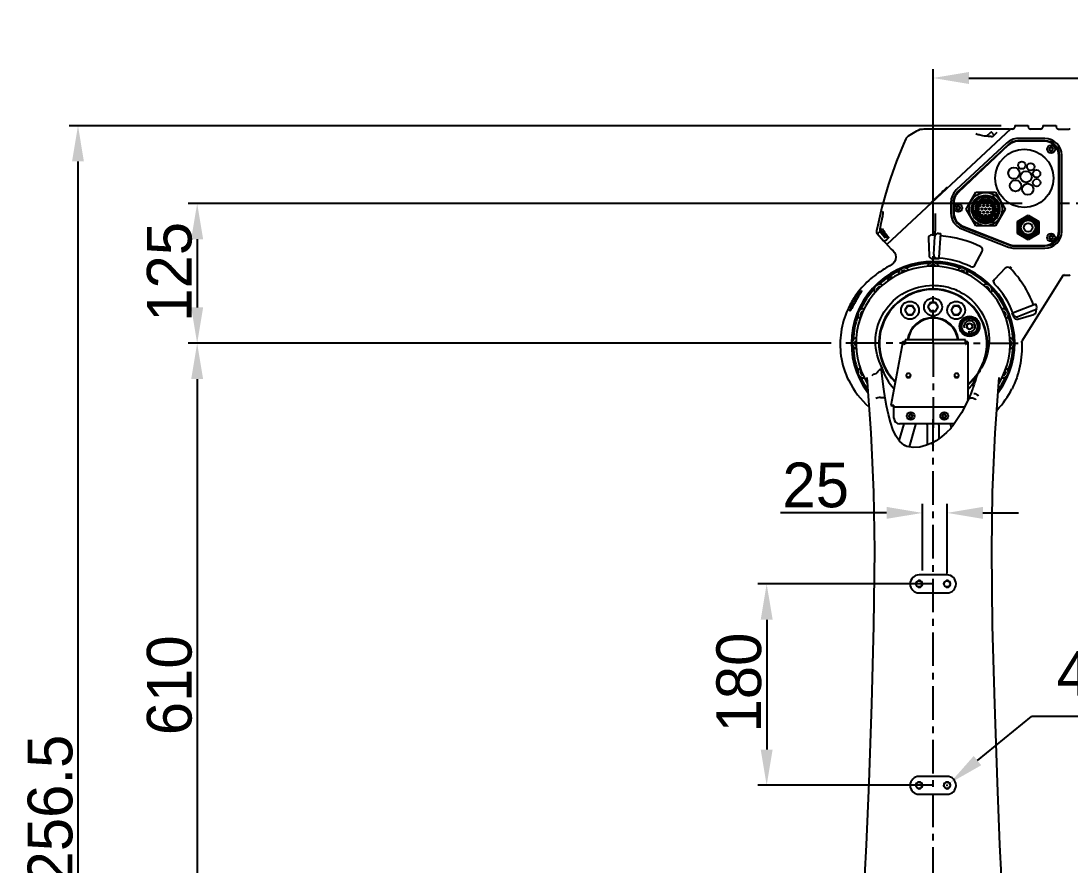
# Model space of a CAD drawing. Header units: millimetres. Extents: x 4086 to 10416, y 123 to 1549.
# Drawn here: x 6843.9 to 7078.3, y 780.5 to 969.1 of the extents above; entities that cross this region are included whole.
import ezdxf

# ---------------------------------------------------------------- set-up
doc = ezdxf.new("R2010")
doc.units = ezdxf.units.MM
doc.linetypes.add('CENTER', pattern=[0.6, 0.375, -0.075, 0.075, -0.075])
for name, color, linetype in [('中心线', 7, 'Continuous'), ('外形图', 7, 'Continuous'), ('尺寸标注', 7, 'Continuous')]:
    doc.layers.add(name, color=color, linetype=linetype)
doc.styles.add('思源黑', font='SourceHanSansCN-Normal.ttf')
doc.dimstyles.new('尺寸标注_1_4比例中六', dxfattribs={"dimtxt": 10, "dimasz": 8, "dimexe": 2, "dimexo": 1.5, "dimgap": 1, "dimtad": 1, "dimdec": 1, "dimlfac": 4, "dimdsep": 46, "dimtxsty": '思源黑', "dimcen": 0.09, "dimadec": 0, "dimazin": 0, "dimtp": 0.01, "dimtm": 0.01, "dimtfac": 1, "dimtdec": 1, "dimtofl": 0, "dimtmove": 0, "dimatfit": 3, "dimfxl": 1, "dimtolj": 1, "dimarcsym": 0})
doc.dimstyles.new('尺寸标注_1_4比例中六弯折', dxfattribs={"dimtxt": 10, "dimasz": 8, "dimexe": 2, "dimexo": 1.5, "dimgap": 1, "dimtad": 1, "dimtih": 1, "dimtoh": 1, "dimdec": 1, "dimlfac": 4, "dimdsep": 46, "dimtxsty": '思源黑', "dimcen": 0.09, "dimadec": 0, "dimazin": 0, "dimtp": 0.01, "dimtm": 0.01, "dimtfac": 1, "dimtdec": 1, "dimtofl": 0, "dimtmove": 0, "dimatfit": 3, "dimfxl": 1, "dimtolj": 1, "dimarcsym": 0})

# ---------------------------------------------------------------- blocks, each defined once
blk = doc.blocks.new('*D783')
at = {"layer": 'Defpoints', "color": 0}
for p in [(7026.39, 897.08), (6883.24, 744.58), (7027.22, 744.58)]:
    blk.add_point(p, dxfattribs=at)
at = {"layer": '尺寸标注', "color": 0, "lineweight": -2}
for p, q in [((7024.89, 897.08), (6881.24, 897.08)), ((6883.24, 889.08), (6883.24, 752.58)), ((7025.72, 744.58), (6881.24, 744.58))]:
    blk.add_line(p, q, dxfattribs=at)
at = {"layer": '尺寸标注', "color": 0}
for points in [[(6884.57, 889.08), (6881.9, 889.08), (6883.24, 897.08)], [(6881.9, 752.58), (6884.57, 752.58), (6883.24, 744.58)]]:
    blk.add_solid(points, dxfattribs=at)
at = {"layer": '尺寸标注', "color": 0, "insert": (6877.06, 820.68), "char_height": 10, "attachment_point": 5, "rotation": 90, "style": '思源黑'}
blk.add_mtext('\\A1;610', dxfattribs=at)
blk = doc.blocks.new('*D784')
at = {"layer": 'Defpoints', "color": 0}
for p in [(7069.13, 928.33), (6883.24, 897.08), (7026.39, 897.08)]:
    blk.add_point(p, dxfattribs=at)
at = {"layer": '尺寸标注', "color": 0, "lineweight": -2}
for p, q in [((7067.63, 928.33), (6881.24, 928.33)), ((6883.24, 920.33), (6883.24, 905.08)), ((7024.89, 897.08), (6881.24, 897.08))]:
    blk.add_line(p, q, dxfattribs=at)
at = {"layer": '尺寸标注', "color": 0}
for points in [[(6884.57, 920.33), (6881.9, 920.33), (6883.24, 928.33)], [(6881.9, 905.08), (6884.57, 905.08), (6883.24, 897.08)]]:
    blk.add_solid(points, dxfattribs=at)
at = {"layer": '尺寸标注', "color": 0, "insert": (6877.06, 913.04), "char_height": 10, "attachment_point": 5, "rotation": 90, "style": '思源黑'}
blk.add_mtext('\\A1;125', dxfattribs=at)
blk = doc.blocks.new('*D785')
at = {"layer": 'Defpoints', "color": 0}
for p in [(7064.45, 945.7), (6856.6, 632.08), (6970.34, 632.08)]:
    blk.add_point(p, dxfattribs=at)
at = {"layer": '尺寸标注', "color": 0, "lineweight": -2}
for p, q in [((7062.95, 945.7), (6854.6, 945.7)), ((6856.6, 937.7), (6856.6, 640.08)), ((6968.84, 632.08), (6854.6, 632.08))]:
    blk.add_line(p, q, dxfattribs=at)
at = {"layer": '尺寸标注', "color": 0}
for points in [[(6857.93, 937.7), (6855.27, 937.7), (6856.6, 945.7)], [(6855.27, 640.08), (6857.93, 640.08), (6856.6, 632.08)]]:
    blk.add_solid(points, dxfattribs=at)
at = {"layer": '尺寸标注', "color": 0, "insert": (6850.42, 789.19), "char_height": 10, "attachment_point": 5, "rotation": 90, "style": '思源黑'}
blk.add_mtext('\\A1;1256.5', dxfattribs=at)
blk = doc.blocks.new('*D788')
at = {"layer": 'Defpoints', "color": 0}
for p in [(7210.2, 956.35), (7210.2, 929.83), (7047.7, 919.61)]:
    blk.add_point(p, dxfattribs=at)
at = {"layer": '尺寸标注', "color": 0, "lineweight": -2}
for p, q in [((7047.7, 921.11), (7047.7, 958.35)), ((7210.2, 931.33), (7210.2, 958.35)), ((7055.7, 956.35), (7202.2, 956.35))]:
    blk.add_line(p, q, dxfattribs=at)
at = {"layer": '尺寸标注', "color": 0}
for points in [[(7055.7, 957.68), (7055.7, 955.01), (7047.7, 956.35)], [(7202.2, 955.01), (7202.2, 957.68), (7210.2, 956.35)]]:
    blk.add_solid(points, dxfattribs=at)
at = {"layer": '尺寸标注', "color": 0, "insert": (7143.64, 962.52), "char_height": 10, "attachment_point": 5, "style": '思源黑'}
blk.add_mtext('\\A1;650', dxfattribs=at)
blk = doc.blocks.new('*D790')
at = {"layer": 'Defpoints', "color": 0}
for p in [(7237.12, 919.2), (7010.2, 627.19), (7010.2, 585.08)]:
    blk.add_point(p, dxfattribs=at)
at = {"layer": '尺寸标注', "color": 0, "lineweight": -2}
for p, q in [((7237.12, 917.7), (7237.12, 583.08)), ((7010.2, 625.69), (7010.2, 583.08)), ((7229.12, 585.08), (7018.2, 585.08))]:
    blk.add_line(p, q, dxfattribs=at)
at = {"layer": '尺寸标注', "color": 0}
for points in [[(7018.2, 586.41), (7018.2, 583.75), (7010.2, 585.08)], [(7229.12, 583.75), (7229.12, 586.41), (7237.12, 585.08)]]:
    blk.add_solid(points, dxfattribs=at)
at = {"layer": '尺寸标注', "color": 0, "insert": (7123.37, 591.26), "char_height": 10, "attachment_point": 5, "rotation": 0, "style": '思源黑'}
blk.add_mtext('\\A1;907.7', dxfattribs=at)
blk = doc.blocks.new('*D807')
at = {"layer": 'Defpoints', "color": 0}
for p in [(7050.82, 859.19), (7045.32, 844.83), (7050.82, 844.14)]:
    blk.add_point(p, dxfattribs=at)
at = {"layer": '尺寸标注', "color": 0, "lineweight": -2}
for p, q in [((7045.32, 846.33), (7045.32, 861.19)), ((7050.82, 845.64), (7050.82, 861.19)), ((7037.32, 859.19), (7013.61, 859.19)), ((7058.82, 859.19), (7066.82, 859.19))]:
    blk.add_line(p, q, dxfattribs=at)
at = {"layer": '尺寸标注', "color": 0}
for points in [[(7037.32, 857.86), (7037.32, 860.53), (7045.32, 859.19)], [(7058.82, 860.53), (7058.82, 857.86), (7050.82, 859.19)]]:
    blk.add_solid(points, dxfattribs=at)
at = {"layer": '尺寸标注', "color": 0, "insert": (7021.47, 865.37), "char_height": 10, "attachment_point": 5, "style": '思源黑'}
blk.add_mtext('\\A1;25', dxfattribs=at)
blk = doc.blocks.new('*D808')
at = {"layer": 'Defpoints', "color": 0}
for p in [(7049.32, 843.33), (7010.51, 798.33), (7049.32, 798.33)]:
    blk.add_point(p, dxfattribs=at)
at = {"layer": '尺寸标注', "color": 0, "lineweight": -2}
for p, q in [((7047.82, 843.33), (7008.51, 843.33)), ((7010.51, 835.33), (7010.51, 806.33)), ((7047.82, 798.33), (7008.51, 798.33))]:
    blk.add_line(p, q, dxfattribs=at)
at = {"layer": '尺寸标注', "color": 0}
for points in [[(7011.85, 835.33), (7009.18, 835.33), (7010.51, 843.33)], [(7009.18, 806.33), (7011.85, 806.33), (7010.51, 798.33)]]:
    blk.add_solid(points, dxfattribs=at)
at = {"layer": '尺寸标注', "color": 0, "insert": (7004.34, 821.29), "char_height": 10, "attachment_point": 5, "rotation": 90, "style": '思源黑'}
blk.add_mtext('\\A1;180', dxfattribs=at)
blk = doc.blocks.new('*D809')
at = {"layer": 'Defpoints', "color": 0}
for p in [(7050.24, 797.85), (7051.41, 798.8)]:
    blk.add_point(p, dxfattribs=at)
at = {"layer": '尺寸标注', "color": 0, "lineweight": -2}
for p in [(7057.62, 803.84), (7162.75, 813.67)]:
    blk.add_line(p, (7069.73, 813.67), dxfattribs=at)
at = {"layer": '尺寸标注', "color": 0}
for p, q in [((7050.73, 798.33), (7050.91, 798.33)), ((7050.82, 798.24), (7050.82, 798.42))]:
    blk.add_line(p, q, dxfattribs=at)
blk.add_solid([(7056.78, 804.88), (7058.46, 802.81), (7051.41, 798.8)], dxfattribs=at)
at = {"layer": '尺寸标注', "color": 0, "insert": (7116.74, 821.83), "char_height": 10, "attachment_point": 5, "style": '思源黑'}
blk.add_mtext('\\A1;4×M5{\\A1; \\fSource Han Sans CN Normal|b0|i0|c0|p34;\\C7;through}', dxfattribs=at)

msp = doc.modelspace()

# ---------------------------------------------------------------- linework, layer by layer
at = {"layer": '中心线', "linetype": 'CENTER', "ltscale": 20}
for p, q in [((7210.2, 928.327), (7076.095, 928.327)), ((7047.7, 897.077), (7047.7, 918.109)), ((7047.7, 897.077), (7027.894, 897.077)), ((7047.7, 897.077), (7047.7, 878.187)), ((7047.7, 897.077), (7066.738, 897.077)), ((7047.7, 764.994), (7047.7, 880.113))]:
    msp.add_line(p, q, dxfattribs=at)
at = {"layer": '外形图', "linetype": 'Continuous'}
for p, q in [((7065.019, 944.952), (7037.37, 919.169)), ((7064.701, 944.952), (7048.2, 944.952)), ((7065.45, 944.952), (7065.019, 944.952)), ((7065.95, 945.702), (7065.95, 945.258)), ((7065.95, 945.702), (7068.95, 945.702)), ((7068.95, 945.702), (7068.95, 945.258)), ((7071.7, 944.952), (7069.45, 944.952)), ((7072.2, 945.702), (7072.2, 945.258)), ((7072.2, 945.702), (7075.2, 945.702)), ((7075.2, 945.702), (7075.2, 945.258)), ((7075.7, 944.952), (7078.093, 944.952)), ((7057.247, 943.907), (7057.246, 943.907)), ((7057.279, 943.883), (7057.246, 943.907)), ((7059.605, 943.323), (7060.571, 944.223)), ((7060.649, 943.282), (7060.453, 943.279)), ((7060.649, 943.282), (7061.007, 943.292)), ((7061.344, 943.577), (7060.748, 944.217)), ((7061.049, 943.304), (7061.007, 943.292)), ((7061.063, 943.314), (7061.049, 943.304)), ((7061.063, 943.315), (7062.031, 944.217)), ((7061.063, 943.314), (7061.344, 943.577)), ((7072.7, 942.827), (7066.678, 942.827)), ((7064.119, 941.819), (7052.891, 931.339)), ((7064.46, 941.453), (7053.232, 930.974)), ((7064.512, 941.321), (7053.35, 930.84)), ((7072.7, 942.327), (7066.678, 942.327)), ((7072.575, 942.202), (7066.736, 942.202)), ((7073.858, 940.827), (7073.642, 940.452)), ((7073.642, 940.452), (7073.858, 940.077)), ((7074.291, 940.827), (7073.858, 940.827)), ((7074.508, 940.452), (7074.291, 940.827)), ((7074.291, 940.077), (7074.508, 940.452)), ((7073.858, 940.077), (7074.291, 940.077)), ((7075.825, 922.202), (7075.825, 938.952)), ((7075.95, 922.077), (7075.95, 939.077)), ((7076.45, 922.077), (7076.45, 939.077)), ((7050.727, 931.8), (7050.699, 931.771)), ((7050.753, 931.827), (7050.727, 931.8)), ((7055.094, 927.077), (7057.272, 930.849)), ((7057.272, 930.849), (7061.627, 930.849)), ((7061.627, 930.849), (7063.805, 927.077)), ((7051.7, 928.598), (7051.7, 926.142)), ((7052.2, 928.598), (7052.2, 926.142)), ((7052.325, 928.471), (7052.325, 926.289)), ((7056.894, 928.765), (7056.71, 928.447)), ((7056.964, 928.8), (7056.961, 928.796)), ((7056.98, 928.789), (7057.167, 928.681)), ((7057.093, 928.552), (7057.167, 928.681)), ((7057.141, 928.635), (7057.147, 928.632)), ((7057.953, 929.878), (7060.946, 929.878)), ((7059.049, 929.367), (7059.049, 929.631)), ((7059.323, 929.226), (7059.323, 929.116)), ((7059.323, 929.116), (7059.577, 929.116)), ((7059.577, 929.116), (7059.577, 929.226)), ((7059.85, 929.631), (7059.85, 929.367)), ((7061.919, 928.789), (7061.732, 928.681)), ((7061.732, 928.681), (7061.806, 928.552)), ((7061.758, 928.635), (7061.752, 928.632)), ((7062.19, 928.447), (7062.005, 928.765)), ((7053.108, 927.702), (7052.892, 927.327)), ((7052.892, 927.327), (7053.108, 926.952)), ((7053.541, 927.702), (7053.108, 927.702)), ((7053.108, 926.952), (7053.541, 926.952)), ((7053.758, 927.327), (7053.541, 927.702)), ((7053.541, 926.952), (7053.758, 927.327)), ((7057.272, 923.305), (7055.094, 927.077)), ((7056.268, 926.68), (7056.268, 927.474)), ((7056.268, 927.474), (7056.299, 927.474)), ((7056.299, 926.68), (7056.268, 926.68)), ((7056.733, 928.36), (7056.92, 928.252)), ((7057.161, 926.671), (7056.909, 926.604)), ((7056.92, 928.252), (7056.994, 928.381)), ((7056.946, 928.297), (7056.952, 928.294)), ((7057.012, 926.217), (7057.265, 926.285)), ((7063.805, 927.077), (7061.627, 923.305)), ((7061.739, 926.676), (7061.999, 926.653)), ((7062.034, 927.052), (7061.774, 927.075)), ((7061.905, 928.381), (7061.979, 928.252)), ((7061.953, 928.297), (7061.947, 928.294)), ((7062.166, 928.36), (7061.979, 928.252)), ((7057.592, 924.504), (7057.59, 924.506)), ((7057.808, 925.432), (7057.64, 925.232)), ((7057.884, 924.323), (7057.881, 924.324)), ((7057.947, 924.975), (7058.114, 925.175)), ((7059.202, 924.083), (7059.202, 924.299)), ((7059.263, 924.299), (7059.202, 924.299)), ((7059.254, 924.299), (7059.254, 924.306)), ((7059.265, 924.02), (7059.634, 924.02)), ((7059.697, 924.299), (7059.45, 924.299)), ((7059.645, 924.299), (7059.645, 924.306)), ((7059.697, 924.083), (7059.697, 924.299)), ((7060.614, 925.066), (7060.764, 924.852)), ((7061.091, 925.081), (7060.941, 925.295)), ((7066.575, 924.323), (7068.95, 925.695)), ((7066.575, 921.581), (7066.575, 924.323)), ((7068.95, 925.695), (7071.325, 924.323)), ((7071.325, 924.323), (7071.325, 921.581)), ((7035.181, 921.576), (7035.247, 921.599)), ((7035.181, 921.576), (7036.65, 919.95)), ((7035.875, 922.065), (7035.869, 922.065)), ((7048.914, 921.613), (7049.413, 921.578)), ((7049.039, 916.225), (7049.413, 921.578)), ((7054.09, 922.647), (7064.544, 918.582)), ((7054.272, 923.113), (7064.725, 919.048)), ((7054.383, 923.266), (7064.75, 919.179)), ((7061.627, 923.305), (7057.272, 923.305)), ((7068.95, 920.21), (7066.575, 921.581)), ((7071.325, 921.581), (7068.95, 920.21)), ((7036.649, 919.952), (7037.316, 919.284)), ((7036.873, 920.757), (7036.77, 920.661)), ((7036.88, 920.747), (7036.917, 920.685)), ((7036.917, 920.685), (7036.926, 920.665)), ((7046.658, 920.522), (7046.791, 916.702)), ((7047.835, 916.927), (7048.114, 920.917)), ((7073.858, 921.077), (7073.642, 920.702)), ((7073.642, 920.702), (7073.858, 920.327)), ((7074.291, 921.077), (7073.858, 921.077)), ((7073.858, 920.327), (7074.291, 920.327)), ((7074.508, 920.702), (7074.291, 921.077)), ((7074.291, 920.327), (7074.508, 920.702)), ((7038.784, 917.728), (7039.057, 917.399)), ((7057.044, 914.549), (7058.675, 917.617)), ((7065.903, 918.827), (7072.7, 918.827)), ((7065.903, 918.327), (7072.7, 918.327)), ((7065.942, 918.952), (7072.575, 918.952)), ((7038.35, 914.589), (7038.349, 914.588)), ((7038.349, 914.588), (7038.349, 914.588)), ((7038.352, 914.59), (7038.351, 914.589)), ((7047.339, 914.577), (7047.131, 914.218)), ((7048.06, 914.577), (7047.339, 914.577)), ((7048.268, 914.218), (7048.06, 914.577)), ((7048.53, 916.127), (7049.029, 916.092)), ((7049.03, 916.108), (7049.018, 915.933)), ((7040.669, 913.107), (7040.615, 912.693)), ((7041.336, 913.383), (7040.669, 913.107)), ((7041.663, 913.132), (7041.336, 913.383)), ((7054.063, 913.383), (7053.736, 913.132)), ((7054.73, 913.107), (7054.063, 913.383)), ((7054.784, 912.693), (7054.73, 913.107)), ((7063.842, 913.845), (7061.446, 911.364)), ((7076.778, 912.324), (7067.568, 897.585)), ((7076.819, 912.327), (7078.093, 912.327)), ((7076.917, 912.406), (7077.039, 912.465)), ((7077.039, 912.465), (7077.075, 912.477)), ((7035.58, 909.707), (7035.07, 909.196)), ((7035.975, 909.601), (7035.58, 909.707)), ((7059.819, 909.707), (7059.424, 909.601)), ((7060.329, 909.196), (7059.819, 909.707)), ((7030.95, 907.427), (7030.95, 908.327)), ((7031.482, 908.327), (7030.95, 908.327)), ((7035.07, 909.196), (7035.179, 908.791)), ((7060.22, 908.791), (7060.329, 909.196)), ((7041.96, 905.45), (7041.383, 904.45)), ((7043.115, 905.45), (7041.96, 905.45)), ((7043.692, 904.45), (7043.115, 905.45)), ((7047.122, 906.202), (7046.545, 905.202)), ((7046.545, 905.202), (7047.122, 904.202)), ((7048.277, 906.202), (7047.122, 906.202)), ((7048.854, 905.202), (7048.277, 906.202)), ((7048.277, 904.202), (7048.854, 905.202)), ((7052.284, 905.45), (7051.707, 904.45)), ((7053.439, 905.45), (7052.284, 905.45)), ((7054.016, 904.45), (7053.439, 905.45)), ((7065.637, 903.963), (7070.646, 905.886)), ((7070.826, 905.419), (7070.646, 905.886)), ((7031.67, 904.108), (7031.394, 903.441)), ((7031.394, 903.441), (7031.65, 903.106)), ((7032.072, 904.161), (7031.67, 904.108)), ((7041.383, 904.45), (7041.96, 903.45)), ((7041.96, 903.45), (7043.115, 903.45)), ((7043.115, 903.45), (7043.692, 904.45)), ((7047.122, 904.202), (7048.277, 904.202)), ((7051.707, 904.45), (7052.284, 903.45)), ((7052.284, 903.45), (7053.439, 903.45)), ((7053.439, 903.45), (7054.016, 904.45)), ((7063.729, 904.108), (7063.327, 904.161)), ((7064.006, 903.441), (7063.729, 904.108)), ((7063.749, 903.106), (7064.006, 903.441)), ((7065.398, 903.871), (7065.52, 903.918)), ((7065.691, 903.448), (7065.512, 903.915)), ((7065.57, 903.406), (7065.56, 903.435)), ((7066.631, 902.506), (7070.198, 903.528)), ((7070.394, 904.45), (7066.66, 903.016)), ((7055.224, 901.228), (7055.841, 901.602)), ((7055.239, 900.507), (7055.224, 901.228)), ((7055.872, 900.159), (7055.239, 900.507)), ((7055.841, 901.602), (7056.474, 901.255)), ((7056.489, 900.533), (7055.872, 900.159)), ((7056.474, 901.255), (7056.489, 900.533)), ((7030.548, 897.639), (7030.2, 897.438)), ((7030.2, 897.438), (7030.2, 896.716)), ((7030.2, 896.716), (7030.566, 896.505)), ((7040.957, 897.515), (7038.243, 883.206)), ((7040.957, 897.173), (7040.957, 897.515)), ((7040.957, 897.515), (7041.326, 897.455)), ((7041.326, 897.113), (7041.326, 897.455)), ((7041.45, 897.824), (7041.45, 896.923)), ((7054.95, 897.824), (7041.45, 897.824)), ((7054.95, 896.923), (7054.95, 897.824)), ((7055.075, 897.436), (7055.075, 897.094)), ((7055.45, 897.436), (7055.075, 897.436)), ((7055.45, 897.436), (7055.45, 884.292)), ((7064.833, 896.505), (7065.2, 896.716)), ((7065.2, 897.438), (7064.851, 897.639)), ((7065.2, 896.716), (7065.2, 897.438)), ((7031.636, 891.029), (7031.394, 890.714)), ((7036.129, 891.191), (7036.134, 891.441)), ((7036.141, 891.131), (7036.129, 891.191)), ((7036.134, 891.441), (7036.147, 891.484)), ((7036.141, 891.131), (7036.142, 891.126)), ((7036.146, 891.949), (7036.142, 891.969)), ((7036.156, 891.871), (7036.146, 891.949)), ((7036.148, 891.486), (7036.148, 891.486)), ((7036.266, 891.691), (7036.256, 891.688)), ((7058.182, 890.956), (7058.039, 890.718)), ((7058.191, 890.974), (7058.182, 890.956)), ((7058.193, 890.976), (7058.191, 890.974)), ((7058.197, 890.985), (7058.193, 890.976)), ((7064.006, 890.714), (7063.763, 891.029)), ((7031.394, 890.714), (7031.67, 890.047)), ((7031.67, 890.047), (7032.09, 889.992)), ((7032.896, 889.423), (7032.896, 889.422)), ((7057.174, 888.819), (7057.025, 888.376)), ((7057.212, 888.922), (7057.174, 888.819)), ((7057.25, 889.031), (7057.212, 888.922)), ((7057.365, 889.454), (7057.25, 889.031)), ((7057.38, 889.534), (7057.365, 889.454)), ((7057.413, 889.683), (7057.38, 889.534)), ((7057.38, 889.534), (7057.38, 889.534)), ((7057.627, 890.132), (7057.413, 889.683)), ((7058.039, 890.718), (7057.825, 890.403)), ((7061.58, 877.054), (7062.503, 889.423)), ((7062.503, 889.422), (7062.503, 889.423)), ((7063.309, 889.992), (7063.729, 890.047)), ((7063.729, 890.047), (7064.006, 890.714)), ((7056.448, 886.666), (7056.209, 886.023)), ((7056.576, 887.015), (7056.448, 886.666)), ((7056.669, 887.274), (7056.576, 887.015)), ((7056.882, 887.915), (7056.669, 887.274)), ((7056.993, 888.27), (7056.882, 887.915)), ((7057.025, 888.376), (7056.993, 888.27)), ((7035.935, 884.989), (7036.762, 884.94)), ((7055.447, 884.604), (7055.433, 884.572)), ((7055.659, 884.721), (7055.603, 884.595)), ((7055.603, 884.595), (7055.603, 884.596)), ((7055.76, 884.939), (7055.659, 884.723)), ((7055.659, 884.723), (7055.659, 884.721)), ((7055.72, 884.77), (7056.23, 884.924)), ((7056.012, 885.523), (7055.76, 884.939)), ((7056.12, 885.791), (7056.012, 885.523)), ((7056.209, 886.023), (7056.12, 885.791)), ((7038.243, 883.206), (7038.423, 883.29)), ((7038.243, 883.206), (7038.613, 883.146)), ((7038.613, 883.146), (7038.777, 883.223)), ((7038.95, 880.327), (7038.95, 883.227)), ((7054.71, 882.827), (7038.95, 882.827)), ((7042.483, 881.202), (7042.267, 880.827)), ((7042.267, 880.827), (7042.483, 880.452)), ((7042.916, 881.202), (7042.483, 881.202)), ((7042.483, 880.452), (7042.916, 880.452)), ((7043.133, 880.827), (7042.916, 881.202)), ((7042.916, 880.452), (7043.133, 880.827)), ((7049.983, 881.202), (7049.767, 880.827)), ((7049.767, 880.827), (7049.983, 880.452)), ((7050.416, 881.202), (7049.983, 881.202)), ((7049.983, 880.452), (7050.416, 880.452)), ((7050.633, 880.827), (7050.416, 881.202)), ((7050.416, 880.452), (7050.633, 880.827)), ((7040.155, 875.3), (7041.238, 879.077)), ((7052.403, 879.077), (7040.2, 879.077)), ((7043.797, 878.932), (7042.371, 873.96)), ((7043.787, 878.882), (7043.766, 878.824)), ((7046.45, 878.791), (7046.397, 879.015)), ((7046.45, 874.372), (7046.45, 878.791)), ((7048.95, 878.791), (7048.995, 879)), ((7048.95, 878.791), (7048.95, 875.72)), ((7048.961, 878.391), (7048.95, 878.285)), ((7052.115, 878.649), (7051.544, 877.967)), ((7051.801, 878.238), (7051.561, 879.077)), ((7051.633, 878.824), (7051.612, 878.881)), ((7051.665, 878.09), (7051.658, 878.082)), ((7051.804, 878.241), (7051.665, 878.09)), ((7041.559, 874.168), (7041.225, 874.349)), ((7041.335, 874.252), (7041.322, 874.258)), ((7050.825, 845.327), (7044.575, 845.327)), ((7044.575, 841.327), (7050.825, 841.327)), ((7050.825, 800.327), (7044.575, 800.327)), ((7044.575, 796.327), (7050.825, 796.327))]:
    msp.add_line(p, q, dxfattribs=at)
for points in [[(7057.559, 943.752), (7057.4, 943.818), (7057.29, 943.876), (7057.279, 943.883)], [(7059.575, 943.325), (7059.185, 943.372), (7058.833, 943.428), (7058.52, 943.488), (7058.238, 943.551), (7057.983, 943.617), (7057.755, 943.685), (7057.559, 943.752)], [(7060.453, 943.279), (7059.999, 943.292), (7059.575, 943.325)], [(7036.489, 926.21), (7036.474, 926.089), (7036.455, 925.949)], [(7036.505, 926.464), (7036.505, 926.464), (7036.506, 926.442), (7036.505, 926.389), (7036.499, 926.311), (7036.489, 926.21)], [(7036.176, 924.456), (7036.113, 924.165), (7036.044, 923.851), (7035.965, 923.502)], [(7036.455, 925.949), (7036.43, 925.79), (7036.401, 925.614), (7036.366, 925.421), (7036.327, 925.208), (7036.282, 924.977), (7036.232, 924.727), (7036.176, 924.456)], [(7035.773, 922.625), (7035.764, 922.357), (7035.869, 922.066)], [(7035.965, 923.502), (7035.839, 922.929), (7035.773, 922.625)], [(7035.869, 922.065), (7036.06, 921.818), (7036.39, 921.393), (7036.74, 920.945)], [(7036.74, 920.945), (7036.822, 920.834), (7036.88, 920.747)], [(7037.37, 919.169), (7037.685, 918.836), (7038.364, 918.141), (7038.784, 917.728)], [(7039.057, 917.399), (7039.286, 916.916), (7039.378, 916.355), (7039.305, 915.786), (7039.085, 915.285), (7038.787, 914.911)], [(7038.681, 914.809), (7038.531, 914.697), (7038.38, 914.605)], [(7038.787, 914.911), (7038.532, 914.7), (7038.389, 914.611)], [(7067.493, 897.336), (7067.493, 897.316), (7067.493, 897.317), (7067.5, 897.373)], [(7067.5, 897.373), (7067.522, 897.465), (7067.56, 897.562)], [(7035.839, 891.244), (7035.807, 891.236), (7035.781, 891.215)], [(7036.155, 891.812), (7036.134, 891.879), (7036.097, 891.995), (7036.089, 892.025)], [(7036.997, 884.835), (7036.716, 886.82), (7036.399, 889.165), (7036.142, 891.126)], [(7032.896, 889.423), (7033.819, 877.055), (7034.409, 863.8), (7034.599, 850.843)], [(7034.894, 890.252), (7034.937, 890.268), (7034.973, 890.299)], [(7041.225, 874.349), (7040.203, 875.23), (7039.384, 876.417), (7038.732, 877.838), (7038.197, 879.436), (7037.735, 881.195), (7037.319, 883.119), (7036.996, 884.838)], [(7055.603, 884.596), (7054.053, 881.527), (7052.115, 878.649)], [(7051.658, 878.082), (7050.706, 877.122), (7049.579, 876.158), (7048.356, 875.308), (7047.708, 874.935)], [(7060.801, 850.843), (7060.99, 863.8), (7061.58, 877.054)], [(7047.368, 874.765), (7046.256, 874.289), (7044.74, 873.888), (7043.246, 873.803), (7041.871, 874.05), (7041.335, 874.252)], [(7047.707, 874.935), (7047.454, 874.807), (7047.368, 874.765)], [(7047.7, 874.192), (7047.698, 874.207), (7047.691, 874.22)], [(7034.599, 850.843), (7034.408, 833.992), (7033.919, 816.432), (7033.314, 798.965)], [(7062.085, 798.965), (7061.48, 816.432), (7060.991, 833.992), (7060.801, 850.843)], [(7033.314, 798.965), (7032.756, 785.041), (7032.037, 771.015)], [(7064.185, 757.816), (7063.362, 771.015), (7062.643, 785.041), (7062.085, 798.965)]]:
    msp.add_lwpolyline(points, dxfattribs=at)
for centre, radius in [((7068.075, 933.952), 6.5), ((7074.075, 940.452), 0.875), ((7074.075, 940.452), 0.375), ((7065.77, 935.101), 1.272), ((7067.537, 936.853), 0.828), ((7068.481, 934.294), 1.272), ((7069.527, 936.52), 0.828), ((7070.838, 934.985), 0.828), ((7066.116, 932.28), 1.272), ((7070.855, 932.967), 0.828), ((7059.45, 927.077), 3.721), ((7068.849, 931.496), 1.272), ((7059.45, 927.077), 2.778), ((7059.45, 927.077), 2.184), ((7059.45, 927.077), 2.153), ((7059.45, 927.077), 2.035), ((7059.45, 927.077), 1.838), ((7058.624, 928.506), 0.159), ((7058.624, 928.506), 0.125), ((7059.45, 928.506), 0.159), ((7059.45, 928.506), 0.125), ((7060.275, 928.506), 0.159), ((7060.275, 928.506), 0.125), ((7053.325, 927.327), 0.875), ((7053.325, 927.327), 0.375), ((7057.799, 927.077), 0.159), ((7057.799, 927.077), 0.125), ((7058.211, 927.795), 0.159), ((7058.211, 926.36), 0.159), ((7058.211, 927.795), 0.125), ((7058.211, 926.36), 0.125), ((7058.624, 927.077), 0.159), ((7058.624, 927.077), 0.125), ((7059.037, 927.795), 0.159), ((7059.037, 926.36), 0.159), ((7059.037, 927.795), 0.125), ((7059.037, 926.36), 0.125), ((7059.45, 927.077), 0.159), ((7059.45, 927.077), 0.125), ((7059.862, 927.795), 0.159), ((7059.862, 926.36), 0.159), ((7059.862, 927.795), 0.125), ((7059.862, 926.36), 0.125), ((7060.275, 927.077), 0.159), ((7060.275, 927.077), 0.125), ((7060.688, 927.795), 0.159), ((7060.688, 926.36), 0.159), ((7060.688, 927.795), 0.125), ((7060.688, 926.36), 0.125), ((7061.101, 927.077), 0.159), ((7061.101, 927.077), 0.125), ((7058.624, 925.648), 0.159), ((7058.624, 925.648), 0.125), ((7059.45, 925.648), 0.159), ((7059.45, 925.648), 0.125), ((7060.275, 925.648), 0.159), ((7060.275, 925.648), 0.125), ((7068.95, 922.952), 2.375), ((7068.95, 922.952), 2), ((7068.95, 922.952), 1.847), ((7068.95, 922.952), 1.625), ((7068.95, 922.952), 1), ((7074.075, 920.702), 0.875), ((7074.075, 920.702), 0.375), ((7042.537, 904.45), 2), ((7042.537, 904.45), 1), ((7047.7, 905.202), 2), ((7047.7, 905.202), 1), ((7052.862, 904.45), 2), ((7052.862, 904.45), 1), ((7055.856, 900.881), 2.25), ((7055.856, 900.881), 2), ((7055.856, 900.881), 1.75), ((7042.7, 880.827), 0.875), ((7050.2, 880.827), 0.875), ((7042.7, 880.827), 0.375), ((7050.2, 880.827), 0.375), ((7044.575, 843.327), 0.688), ((7050.825, 843.327), 0.688), ((7044.575, 798.327), 0.688), ((7050.825, 798.327), 0.688)]:
    msp.add_circle(centre, radius, dxfattribs=at)
for centre, radius, start, end in [((7049.755, 933.31), 12.561, 113.5342, 129.09647), ((7044.839, 944.597), 0.25, 93.58005, 113.49667), ((7048.2, 890.89), 54.062, 90, 93.58005), ((7064.701, 944.827), 0.125, 313, 90), ((7065.45, 945.452), 0.5, 270, 338.01568), ((7069.45, 945.452), 0.5, 201.98432, 270), ((7071.7, 945.452), 0.5, 270, 338.01568), ((7075.7, 945.452), 0.5, 201.98432, 270), ((7078.093, 944.202), 0.75, 73.68281, 90), ((7133.038, 902.248), 100, 156.08798, 168.504), ((7042.307, 942.477), 0.75, 129.13136, 156.08798), ((7060.656, 944.132), 0.125, 43, 133), ((7066.678, 939.077), 3.75, 90, 133.02507), ((7072.7, 939.077), 3.75, 0, 90), ((7066.678, 939.077), 3.25, 90, 133.02507), ((7066.736, 938.952), 3.25, 90, 133.19955), ((7072.575, 938.952), 3.25, 0, 90), ((7072.7, 939.077), 3.25, 0, 90), ((7055.45, 928.598), 3.75, 133.02507, 180), ((7055.45, 928.598), 3.25, 133.02507, 180), ((7055.575, 928.471), 3.25, 133.19955, 180), ((7009.157, 969.888), 56.223, 313.57612, 314.28193), ((7059.45, 927.077), 3.175, 118.11543, 232.58424), ((7056.765, 928.415), 0.0635, 150, 240), ((7056.949, 928.734), 0.0635, 60, 150), ((7059.45, 927.077), 2.324, 99.91175, 190.0627), ((7059.45, 927.077), 3.175, 234.17124, 61.88458), ((7059.45, 927.077), 1.711, 125.01457, 174.99309), ((7059.45, 927.077), 3.021, 67.96153, 112.0325), ((7059.45, 927.077), 1.711, 64.97698, 115.02302), ((7059.45, 927.077), 2.584, 81.09532, 98.90468), ((7059.45, 927.077), 2.324, 359.9373, 80.08825), ((7059.45, 927.077), 2.938, 49.49983, 72.3781), ((7059.45, 927.077), 1.711, 5.00778, 54.98629), ((7059.517, 927.007), 2.949, 36.67766, 51.3853), ((7061.95, 928.734), 0.0635, 30, 120), ((7062.135, 928.415), 0.0635, 300, 30), ((7055.45, 926.142), 3.75, 180, 248.74949), ((7055.45, 926.142), 3.25, 180, 248.74949), ((7055.575, 926.289), 3.25, 180, 248.48412), ((7059.45, 927.077), 3.111, 196.58496, 307.41506), ((7059.404, 926.991), 3.038, 152.66653, 152.90811), ((7059.45, 927.077), 2.584, 190.56112, 199.43888), ((7059.45, 927.077), 2.324, 199.9373, 225.0627), ((7059.45, 927.077), 1.711, 185.00778, 234.98629), ((7059.45, 927.077), 1.711, 305.01457, 354.99309), ((7059.45, 927.077), 2.324, 309.9373, 350.0627), ((7059.45, 927.077), 2.584, 350.56112, 359.43888), ((7059.408, 927.103), 3.17, 233.4623, 235.00352), ((7059.41, 927.106), 3.174, 235.0506, 241.1979), ((7059.45, 927.077), 2.584, 225.56112, 234.43888), ((7059.404, 927.095), 3.161, 241.25768, 242.03776), ((7059.45, 927.077), 2.324, 234.9373, 300.0627), ((7059.45, 927.077), 1.711, 244.97698, 295.02302), ((7059.265, 924.083), 0.0635, 180, 270), ((7059.634, 924.083), 0.0635, 270, 0), ((7059.407, 927.053), 3.118, 292.58329, 308.30427), ((7059.45, 927.077), 2.584, 300.56112, 309.43888), ((7035.78, 922.028), 0.75, 168.504, 217.08421), ((7048.862, 920.865), 0.75, 86, 176), ((7072.575, 922.202), 3.25, 270, 0), ((7072.7, 922.077), 3.75, 270, 0), ((7072.7, 922.077), 3.25, 270, 0), ((7037.405, 919.373), 0.125, 225, 254.33333), ((7047.407, 920.549), 0.749, 90.7051, 182.00861), ((7047.7, 897.077), 24.223, 88.70794, 90.71372), ((7047.7, 897.077), 24.048, 63.72546, 86), ((7065.903, 922.077), 3.25, 248.74949, 270), ((7065.942, 922.202), 3.25, 248.48412, 270), ((7047.54, 916.728), 0.749, 181.99273, 270.46978), ((7048.583, 916.875), 0.75, 176, 266), ((7058.013, 917.969), 0.749, 331.99116, 63.7343), ((7065.903, 922.077), 3.75, 248.74949, 270), ((7047.7, 897.077), 18.25, 323.26622, 216.73379), ((7047.7, 897.077), 18.125, 323.70085, 216.29917), ((7050.225, 891.999), 25.521, 117.73633, 124.31092), ((7047.7, 897.077), 17.875, 92.57275, 109.99184), ((7047.7, 913.952), 1.25, 12.28046, 167.71954), ((7047.7, 913.952), 0.625, 30, 150), ((7047.699, 897.058), 18.921, 87.508, 90.4625), ((7047.7, 897.077), 17.875, 70.00769, 87.42893), ((7047.699, 897.059), 18.921, 86.00285, 87.50745), ((7056.382, 914.901), 0.749, 244.02124, 332.01312), ((7047.7, 897.077), 17.225, 328.37848, 211.62153), ((7047.7, 897.077), 17.875, 115.11257, 132.48115), ((7041.242, 912.668), 1.25, 35.01968, 190.44619), ((7041.242, 912.668), 0.625, 52.5, 172.5), ((7054.157, 912.668), 1.25, 349.55381, 144.98032), ((7054.157, 912.668), 0.625, 7.5, 127.5), ((7047.7, 897.077), 17.875, 47.52308, 64.8863), ((7064.381, 913.324), 0.75, 44.24157, 136.00201), ((7043.453, 891.895), 30.932, 45.11097, 46.07323), ((7047.7, 897.077), 24.036, 21, 44.24358), ((7078.093, 913.077), 0.75, 270, 286.31719), ((7035.767, 909.01), 1.25, 57.77145, 213.16021), ((7038.324, 911.108), 0.725, 55.75653, 192.40722), ((7059.632, 909.01), 1.25, 326.83979, 122.22855), ((7061.829, 910.832), 0.818, 160.87964, 172.01541), ((7061.985, 910.843), 0.75, 135.99263, 223.9464), ((7046.181, 896.789), 19.222, 140.20242, 146.99169), ((7089.242, 873.068), 67.665, 149.48364, 149.96646), ((7047.7, 897.077), 17.875, 137.63291, 154.91666), ((7035.767, 909.01), 0.625, 75, 195), ((7047.7, 897.077), 12.125, 334.44732, 225.52218), ((7047.7, 897.077), 12, 310.31637, 225.19967), ((7059.632, 909.01), 0.625, 345, 105), ((7047.7, 897.077), 17.875, 25.08506, 42.36548), ((7046.459, 896.626), 19.544, 147.03506, 155.89113), ((7041.71, 899.817), 13.524, 149.0133, 150.00901), ((7041.81, 899.758), 13.64, 148.57276, 149.01494), ((7041.865, 899.724), 13.704, 147.13214, 148.57262), ((7087.095, 874.322), 65.179, 149.97603, 150.33857), ((7070.125, 905.15), 0.75, 291, 21), ((7047.7, 897.077), 17.875, 160.13728, 177.36735), ((7032.109, 903.535), 1.25, 80.53572, 235.8586), ((7032.109, 903.535), 0.625, 97.5, 217.5), ((7047.7, 897.077), 5.75, 7.48701, 172.51299), ((7047.7, 897.077), 5.625, 7.75311, 172.24689), ((7063.29, 903.535), 1.25, 304.1414, 99.46428), ((7063.29, 903.535), 0.625, 322.5, 82.5), ((7047.7, 897.077), 17.875, 2.63237, 19.86287), ((7047.602, 897.039), 19.063, 19.60331, 21.00225), ((7047.648, 897.055), 19.014, 18.1949, 19.51345), ((7066.391, 903.717), 0.75, 201, 291), ((7066.424, 903.227), 0.75, 198.20413, 286.0093), ((7069.991, 904.25), 0.75, 285.99655, 17.81855), ((7047.7, 897.077), 24.167, 17.83537, 18.1987), ((7036.973, 893.483), 35.712, 18.36222, 18.49404), ((7036.76, 893.413), 35.937, 18.04256, 18.36177), ((7055.856, 900.881), 1.25, 255, 195), ((7055.856, 900.881), 0.625, 1.21135, 180.0553), ((7055.856, 900.881), 0.625, 181.21135, 0.0553), ((7030.825, 897.077), 1.25, 103.31248, 258.54152), ((7064.575, 897.077), 1.25, 281.45848, 76.68752), ((7047.7, 897.077), 17.875, 182.63237, 199.86287), ((7030.825, 897.077), 0.625, 120, 240), ((7054.95, 898.346), 1.423, 269.96797, 275.01308), ((7047.7, 897.077), 17.875, 340.13728, 357.36735), ((7064.575, 897.077), 0.625, 300, 60), ((7041.084, 896.702), 26.476, 1.37897, 1.70429), ((7032.109, 890.619), 1.25, 126.10169, 281.21189), ((7032.109, 890.619), 0.625, 142.5, 262.5), ((7030.49, 889.843), 5.996, 23.16012, 24.91741), ((7030.298, 889.723), 6.28, 22.75906, 25.17438), ((7030.027, 889.644), 6.499, 22.47468, 23.17328), ((7029.569, 889.414), 7.072, 21.90552, 22.78589), ((7028.466, 888.978), 8.259, 19.18135, 21.85558), ((7035.507, 891.811), 0.654, 13.93812, 17.0283), ((7031.971, 890.263), 4.512, 20.74905, 22.2667), ((7035.675, 891.659), 0.504, 0.194, 17.78898), ((7035.764, 891.856), 0.393, 358.42515, 2.01119), ((7046.594, 895.606), 11.056, 200.34402, 200.75414), ((7045.913, 894.131), 9.95, 194.19247, 195.07966), ((7045.943, 894.139), 9.981, 195.07997, 196.62829), ((7045.961, 894.145), 10.001, 196.6279, 197.00363), ((7047.554, 898.102), 12.728, 324.39083, 326.17698), ((7047.656, 898.034), 12.605, 326.17379, 330.60722), ((7063.29, 890.619), 1.25, 258.78811, 53.89831), ((7063.29, 890.619), 0.625, 277.5, 37.5), ((7047.7, 897.077), 17.875, 205.08506, 214.97859), ((7042.142, 889.875), 0.442, 171.55564, 179.97731), ((7042.147, 890.004), 0.447, 188.43695, 196.41796), ((7042.145, 890.003), 0.445, 196.42366, 197.33709), ((7042.254, 890.003), 0.445, 342.66291, 343.57634), ((7042.252, 890.004), 0.447, 343.58204, 351.56305), ((7042.257, 889.875), 0.442, 0.02269, 8.44436), ((7052.892, 889.875), 0.442, 171.55564, 179.97731), ((7052.897, 890.004), 0.447, 188.43695, 196.41796), ((7052.895, 890.003), 0.445, 196.42366, 197.33709), ((7053.004, 890.003), 0.445, 342.66291, 343.57634), ((7053.002, 890.004), 0.447, 343.58204, 351.56305), ((7053.007, 889.875), 0.442, 0.02269, 8.44436), ((7047.7, 897.077), 12.125, 309.95219, 325.01394), ((7048.337, 893.726), 10, 327.86736, 331.54634), ((7047.813, 894.099), 10.656, 327.56674, 330.43155), ((7047.747, 894.135), 10.731, 330.43381, 332.38999), ((7048.308, 893.742), 10.033, 331.54497, 333.87048), ((7047.736, 894.142), 10.744, 332.38646, 333.14742), ((7047.802, 894.108), 10.67, 333.14796, 333.29879), ((7048.572, 896.97), 11.347, 323.02489, 323.19034), ((7048.699, 896.875), 11.189, 323.18892, 323.89017), ((7048.338, 893.726), 9.999, 339.53918, 340.33991), ((7049.004, 896.653), 10.811, 323.88833, 324.77912), ((7048.338, 893.727), 10, 340.33995, 341.15305), ((7058.512, 890.254), 0.751, 152.80327, 161.14756), ((7058.512, 890.253), 0.751, 144.39735, 152.79202), ((7058.044, 890.48), 0.198, 172.99525, 181.13883), ((7047.7, 897.077), 17.875, 325.01958, 334.91666), ((7048.343, 893.723), 9.994, 315.39041, 320.75263), ((7048.336, 893.728), 10.002, 320.75279, 327.4567), ((7048.371, 893.705), 9.96, 327.46189, 327.86476), ((7047.925, 894.027), 10.522, 327.27737, 327.56555), ((7047.933, 895.775), 19.539, 316.02109, 332.96613), ((7019.767, 900.14), 38.915, 336.47106, 336.62461), ((7038.823, 884.927), 1.705, 268.43369, 268.93523), ((7038.823, 884.925), 1.703, 268.93484, 269.78418), ((7038.823, 884.875), 1.653, 269.75057, 274.37373), ((7040.2, 880.327), 1.25, 180, 270), ((7045.956, 878.788), 0.492, 29.89365, 36.39168), ((7049.444, 878.788), 0.493, 142.37803, 150.10326), ((7044.575, 843.327), 2, 90, 270), ((7044.575, 843.327), 0.75, 255, 195), ((7050.825, 843.327), 0.75, 255, 195), ((7050.825, 843.327), 2, 270, 90), ((7044.575, 798.327), 2, 90, 270), ((7050.825, 798.327), 2, 270, 90), ((7044.575, 798.327), 0.75, 255, 195), ((7050.825, 798.327), 0.75, 255, 195)]:
    msp.add_arc(centre, radius, start, end, dxfattribs=at)
for points in [[(7050.406, 931.497), (7049.741, 930.877), (7049.063, 930.271), (7048.412, 929.637)], [(7050.699, 931.771), (7050.602, 931.679), (7050.504, 931.588), (7050.406, 931.497)], [(7047.63, 928.894), (7047.524, 928.799), (7047.415, 928.707), (7047.305, 928.617)], [(7047.913, 929.157), (7047.82, 929.068), (7047.726, 928.98), (7047.63, 928.894)], [(7048.2, 926.108), (7048.165, 924.785), (7048.196, 923.46), (7048.198, 922.136)], [(7036.341, 922.725), (7036.752, 922.014), (7037.244, 921.344), (7037.794, 920.734)], [(7056.054, 914.227), (7053.875, 915.289), (7051.448, 915.939), (7049.03, 916.108)], [(7065.52, 903.918), (7064.613, 906.28), (7063.201, 908.501), (7061.445, 910.323)], [(7070.666, 903.713), (7070.593, 903.659), (7070.51, 903.618), (7070.422, 903.593)], [(7034.973, 890.299), (7035.236, 890.609), (7035.507, 890.914), (7035.781, 891.215)], [(7036.179, 891.66), (7036.179, 891.601), (7036.168, 891.54), (7036.148, 891.485)], [(7036.191, 891.861), (7036.203, 891.828), (7036.216, 891.795), (7036.228, 891.762)], [(7036.398, 891.22), (7036.877, 889.653), (7037.778, 888.166), (7038.946, 887.016)], [(7057.929, 890.671), (7057.893, 890.621), (7057.855, 890.566), (7057.847, 890.504)], [(7043.789, 878.905), (7043.809, 878.973), (7043.844, 879.039), (7043.89, 879.092)], [(7043.797, 878.932), (7043.812, 878.985), (7043.837, 879.037), (7043.868, 879.082)], [(7046.45, 878.783), (7046.45, 878.87), (7046.426, 878.959), (7046.383, 879.033)], [(7046.45, 878.285), (7046.45, 878.321), (7046.445, 878.356), (7046.438, 878.391)], [(7048.95, 878.783), (7048.95, 878.87), (7048.974, 878.959), (7049.017, 879.033)]]:
    msp.add_open_spline(points, degree=3, dxfattribs=at)
for points, knots in [([(7047.397, 928.52), (7047.391, 928.514), (7047.366, 928.564), (7047.344, 928.573), (7047.328, 928.591)], [0, 0, 0, 0, 3127.5993365, 12467.3062314, 12467.3062314, 12467.3062314, 12467.3062314]), ([(7058.481, 929.878), (7058.331, 929.831), (7058.037, 929.714), (7057.629, 929.47), (7057.266, 929.165), (7057.058, 928.926), (7056.964, 928.8)], [0, 0, 0, 0, 5588.7552371, 11177.5775006, 16766.6791503, 22355.5520983, 22355.5520983, 22355.5520983, 22355.5520983]), ([(7056.7, 928.375), (7056.615, 928.208), (7056.475, 927.859), (7056.365, 927.305), (7056.357, 926.741), (7056.42, 926.37), (7056.467, 926.189)], [0, 0, 0, 0, 5568.8520136, 11137.6603026, 16706.3240947, 22275.5229248, 22275.5229248, 22275.5229248, 22275.5229248]), ([(7061.34, 924.606), (7061.43, 924.679), (7061.601, 924.836), (7061.83, 925.098), (7062.029, 925.384), (7062.194, 925.691), (7062.323, 926.014), (7062.414, 926.35), (7062.466, 926.695), (7062.475, 926.927), (7062.473, 927.042)], [0, 0, 0, 0, 5233.9860608, 10469.0971227, 15703.1843927, 20937.5903403, 26171.8815739, 31406.4115613, 36641.1079415, 41875.6166561, 41875.6166561, 41875.6166561, 41875.6166561]), ([(7062.473, 927.042), (7062.47, 927.155), (7062.453, 927.381), (7062.389, 927.715), (7062.288, 928.039), (7062.196, 928.247), (7062.145, 928.347)], [0, 0, 0, 0, 5608.0416679, 11215.9608033, 16824.0581417, 22432.3957064, 22432.3957064, 22432.3957064, 22432.3957064]), ([(7060.605, 924.174), (7060.498, 924.129), (7060.28, 924.052), (7059.941, 923.974), (7059.596, 923.933), (7059.249, 923.931), (7058.903, 923.967), (7058.563, 924.04), (7058.234, 924.151), (7058.024, 924.248), (7057.922, 924.302)], [0, 0, 0, 0, 5213.5576386, 10427.2613082, 15640.810359, 20854.447015, 26068.1003963, 31281.7558088, 36495.1803419, 41708.8582105, 41708.8582105, 41708.8582105, 41708.8582105]), ([(7035.247, 921.599), (7035.261, 921.604), (7035.342, 921.639), (7035.419, 921.683), (7035.48, 921.723)], [0, 0, 0, 0, 2089.0700334, 12228.3700088, 12228.3700088, 12228.3700088, 12228.3700088]), ([(7035.663, 921.891), (7035.618, 921.856), (7035.545, 921.814), (7035.502, 921.738), (7035.48, 921.723)], [0, 0, 0, 0, 8271.2587823, 12232.6144145, 12232.6144145, 12232.6144145, 12232.6144145]), ([(7035.874, 922.064), (7035.894, 922.086), (7035.983, 922.186), (7036.065, 922.293), (7036.126, 922.38)], [0, 0, 0, 0, 2643.7650049, 12242.9377395, 12242.9377395, 12242.9377395, 12242.9377395]), ([(7036.126, 922.379), (7036.143, 922.404), (7036.219, 922.516), (7036.29, 922.632), (7036.341, 922.725)], [0, 0, 0, 0, 2706.0494119, 12250.0775264, 12250.0775264, 12250.0775264, 12250.0775264]), ([(7036.126, 922.38), (7036.244, 922.225), (7036.729, 921.585), (7037.218, 920.948), (7037.587, 920.465)], [0, 0, 0, 0, 2968.2067586, 12233.7957226, 12233.7957226, 12233.7957226, 12233.7957226]), ([(7048.162, 921.297), (7048.178, 921.316), (7048.163, 921.415), (7048.191, 921.583), (7048.189, 921.843), (7048.199, 922.035), (7048.198, 922.138)], [0, 0, 0, 0, 1944.4366935, 6869.1843628, 13944.5384394, 21977.4484092, 21977.4484092, 21977.4484092, 21977.4484092]), ([(7036.729, 919.953), (7036.709, 919.951), (7036.685, 919.96), (7036.655, 919.946), (7036.651, 919.95)], [0, 0, 0, 0, 9406.9430111, 12225.4968022, 12225.4968022, 12225.4968022, 12225.4968022]), ([(7036.728, 919.954), (7036.761, 919.957), (7037.009, 919.995), (7037.237, 920.134), (7037.401, 920.277)], [0, 0, 0, 0, 1603.1581686, 12228.007151, 12228.007151, 12228.007151, 12228.007151]), ([(7037.403, 920.276), (7037.408, 920.295), (7037.451, 920.315), (7037.509, 920.379), (7037.557, 920.429), (7037.587, 920.466)], [0, 0, 0, 0, 3822.3081395, 7908.0556679, 16991.2241975, 16991.2241975, 16991.2241975, 16991.2241975]), ([(7037.793, 920.725), (7037.772, 920.702), (7037.704, 920.615), (7037.638, 920.526), (7037.587, 920.465)], [0, 0, 0, 0, 3381.6463633, 12246.1300155, 12246.1300155, 12246.1300155, 12246.1300155]), ([(7035.84, 913.079), (7035.42, 912.793), (7033.814, 911.619), (7032.36, 910.231), (7031.413, 909.093)], [0, 0, 0, 0, 3082.8279004, 12074.8844717, 12074.8844717, 12074.8844717, 12074.8844717]), ([(7035.982, 892.395), (7035.134, 894.196), (7034.339, 898.354), (7036.358, 904.437), (7041.168, 908.946), (7045.537, 910.036), (7047.699, 910.033)], [0, 0, 0, 0, 5061.6312887, 10244.4001977, 15647.7601655, 21145.4381485, 21145.4381485, 21145.4381485, 21145.4381485]), ([(7047.699, 910.033), (7048.723, 910.031), (7050.84, 909.81), (7054.812, 908.305), (7058.888, 904.547), (7060.827, 898.15), (7059.711, 893.751), (7058.639, 891.847)], [0, 0, 0, 0, 3183.0833387, 6546.66936, 13084.5132813, 19615.4542477, 26412.6431381, 26412.6431381, 26412.6431381, 26412.6431381]), ([(7030.354, 907.161), (7030.404, 907.238), (7030.594, 907.526), (7030.795, 907.807), (7030.95, 908.009)], [0, 0, 0, 0, 3155.3307879, 11994.236187, 11994.236187, 11994.236187, 11994.236187]), ([(7031.542, 908.432), (7031.502, 908.361), (7031.306, 908.025), (7031.106, 907.692), (7030.95, 907.427)], [0, 0, 0, 0, 2519.1397799, 12009.8071647, 12009.8071647, 12009.8071647, 12009.8071647]), ([(7031.207, 908.331), (7031.31, 908.455), (7031.45, 908.622), (7031.62, 908.773), (7031.683, 908.827), (7031.707, 908.827)], [0, 0, 0, 0, 11421.195276, 14957.8216333, 16694.5721699, 16694.5721699, 16694.5721699, 16694.5721699]), ([(7031.707, 908.827), (7031.742, 908.827), (7031.638, 908.591), (7031.597, 908.527), (7031.542, 908.432)], [0, 0, 0, 0, 2891.1491598, 12023.536294, 12023.536294, 12023.536294, 12023.536294]), ([(7029.099, 904.327), (7029.081, 904.327), (7029.059, 904.417), (7029.121, 904.631), (7029.267, 905.131), (7029.579, 905.806), (7029.845, 906.314), (7029.997, 906.577)], [0, 0, 0, 0, 578.7644424, 2068.9761667, 7829.1887972, 16238.7249205, 25827.0167767, 25827.0167767, 25827.0167767, 25827.0167767]), ([(7030.457, 906.577), (7030.302, 906.306), (7030.014, 905.792), (7029.674, 905.176), (7029.436, 904.765), (7029.296, 904.538), (7029.195, 904.405), (7029.128, 904.327), (7029.099, 904.327)], [0, 0, 0, 0, 10798.105845, 20374.0351499, 24273.7010654, 27338.3509499, 29407.0759223, 30399.3831101, 30399.3831101, 30399.3831101, 30399.3831101]), ([(7028.62, 904.609), (7027.908, 903.018), (7026.897, 899.605), (7026.849, 894.083), (7028.717, 888.085), (7031.536, 884.531), (7033.368, 882.878)], [0, 0, 0, 0, 4570.9887283, 9196.2164697, 14281.3159567, 20750.1027678, 20750.1027678, 20750.1027678, 20750.1027678]), ([(7040.957, 897.173), (7040.957, 897.146), (7041.003, 897.083), (7041.167, 896.987), (7041.33, 896.942), (7041.45, 896.923)], [0, 0, 0, 0, 2352.5674828, 6117.340737, 16732.1435359, 16732.1435359, 16732.1435359, 16732.1435359]), ([(7041.326, 897.113), (7041.326, 897.096), (7041.379, 897.067), (7041.42, 897.056), (7041.45, 897.051)], [0, 0, 0, 0, 4315.4474715, 12021.2818513, 12021.2818513, 12021.2818513, 12021.2818513]), ([(7055.075, 897.094), (7055.075, 897.078), (7055.019, 897.053), (7054.979, 897.051), (7054.95, 897.051)], [0, 0, 0, 0, 4240.4613068, 12213.3758026, 12213.3758026, 12213.3758026, 12213.3758026]), ([(7055.45, 897.094), (7055.45, 897.044), (7055.347, 896.983), (7055.219, 896.947), (7055.125, 896.932), (7055.075, 896.928)], [0, 0, 0, 0, 5922.1157916, 10970.1606239, 17034.2909895, 17034.2909895, 17034.2909895, 17034.2909895]), ([(7067.552, 897.339), (7067.596, 895.539), (7067.319, 891.93), (7066.149, 888.485), (7065.338, 886.894)], [0, 0, 0, 0, 6157.9477134, 12266.8280483, 12266.8280483, 12266.8280483, 12266.8280483]), ([(7035.839, 891.244), (7035.868, 891.244), (7035.961, 891.238), (7036.062, 891.219), (7036.111, 891.178)], [0, 0, 0, 0, 3722.6945178, 11880.7767023, 11880.7767023, 11880.7767023, 11880.7767023]), ([(7036.111, 891.178), (7036.119, 891.171), (7036.132, 891.157), (7036.139, 891.139), (7036.141, 891.131)], [0, 0, 0, 0, 6302.9300813, 11883.5321369, 11883.5321369, 11883.5321369, 11883.5321369]), ([(7036.12, 892.035), (7036.124, 892.026), (7036.133, 892.005), (7036.142, 891.985), (7036.147, 891.973)], [0, 0, 0, 0, 5129.6289081, 11892.9811359, 11892.9811359, 11892.9811359, 11892.9811359]), ([(7036.149, 891.933), (7036.148, 891.939), (7036.146, 891.951), (7036.143, 891.962), (7036.141, 891.968)], [0, 0, 0, 0, 5850.1394247, 11892.8880171, 11892.8880171, 11892.8880171, 11892.8880171]), ([(7036.156, 891.869), (7036.156, 891.879), (7036.154, 891.901), (7036.151, 891.922), (7036.149, 891.933)], [0, 0, 0, 0, 5587.8147886, 11892.3765951, 11892.3765951, 11892.3765951, 11892.3765951]), ([(7034.894, 890.252), (7034.702, 890.223), (7034.393, 890.126), (7034.073, 889.964), (7034.003, 889.846)], [0, 0, 0, 0, 6933.3142397, 11843.4130057, 11843.4130057, 11843.4130057, 11843.4130057]), ([(7041.7, 889.875), (7041.7, 889.814), (7041.726, 889.689), (7041.875, 889.48), (7042.2, 889.355), (7042.524, 889.48), (7042.673, 889.689), (7042.7, 889.814), (7042.7, 889.875)], [0, 0, 0, 0, 3726.024725, 7517.1270758, 15207.914526, 22898.7019761, 26689.8043269, 30415.8290519, 30415.8290519, 30415.8290519, 30415.8290519]), ([(7042.695, 889.94), (7042.678, 890.05), (7042.55, 890.267), (7042.2, 890.384), (7041.849, 890.267), (7041.721, 890.05), (7041.704, 889.94)], [0, 0, 0, 0, 5194.0104167, 10599.8206625, 16005.6309082, 21199.6413249, 21199.6413249, 21199.6413249, 21199.6413249]), ([(7041.72, 889.871), (7041.75, 889.774), (7041.884, 889.596), (7042.2, 889.501), (7042.515, 889.596), (7042.649, 889.774), (7042.679, 889.871)], [0, 0, 0, 0, 5202.3772234, 10591.31346, 15980.2496967, 21182.6269201, 21182.6269201, 21182.6269201, 21182.6269201]), ([(7052.45, 889.875), (7052.45, 889.814), (7052.476, 889.689), (7052.625, 889.48), (7052.95, 889.355), (7053.274, 889.48), (7053.423, 889.689), (7053.45, 889.814), (7053.45, 889.875)], [0, 0, 0, 0, 3773.9249964, 7613.7642302, 15403.4213424, 23193.0784547, 27032.9176885, 30806.8426848, 30806.8426848, 30806.8426848, 30806.8426848]), ([(7053.445, 889.94), (7053.428, 890.05), (7053.3, 890.267), (7052.95, 890.384), (7052.599, 890.267), (7052.471, 890.05), (7052.454, 889.94)], [0, 0, 0, 0, 5260.6389242, 10735.794635, 16210.9503458, 21471.5892699, 21471.5892699, 21471.5892699, 21471.5892699]), ([(7052.47, 889.871), (7052.5, 889.774), (7052.634, 889.596), (7052.95, 889.501), (7053.265, 889.596), (7053.399, 889.774), (7053.429, 889.871)], [0, 0, 0, 0, 5269.2654814, 10727.4886117, 16185.7117421, 21454.9772235, 21454.9772235, 21454.9772235, 21454.9772235]), ([(7035.935, 884.991), (7035.738, 885), (7035.374, 884.958), (7035.014, 884.828), (7034.889, 884.714)], [0, 0, 0, 0, 6365.4138674, 11800.6992361, 11800.6992361, 11800.6992361, 11800.6992361]), ([(7036.762, 884.94), (7036.793, 884.938), (7036.873, 884.928), (7036.986, 884.893), (7036.996, 884.838)], [0, 0, 0, 0, 4194.1059406, 11824.6019356, 11824.6019356, 11824.6019356, 11824.6019356]), ([(7056.23, 884.924), (7056.392, 884.973), (7056.797, 884.814), (7057.126, 884.618), (7057.283, 884.464)], [0, 0, 0, 0, 5276.4362613, 12104.3998211, 12104.3998211, 12104.3998211, 12104.3998211]), ([(7057.876, 885.303), (7057.739, 885.465), (7057.405, 885.687), (7057.012, 885.838), (7056.828, 885.818)], [0, 0, 0, 0, 6486.0966876, 12126.3530391, 12126.3530391, 12126.3530391, 12126.3530391]), ([(7038.423, 883.29), (7038.425, 883.285), (7038.442, 883.275), (7038.473, 883.263), (7038.523, 883.25), (7038.562, 883.243), (7038.584, 883.239)], [0, 0, 0, 0, 2196.6566889, 6476.1291846, 12802.261063, 20980.4259426, 20980.4259426, 20980.4259426, 20980.4259426]), ([(7038.584, 883.239), (7038.598, 883.237), (7038.662, 883.228), (7038.726, 883.224), (7038.776, 883.223)], [0, 0, 0, 0, 2659.4938364, 11832.5140826, 11832.5140826, 11832.5140826, 11832.5140826]), ([(7047.37, 874.766), (7047.388, 874.774), (7047.431, 874.672), (7047.468, 874.636), (7047.494, 874.59)], [0, 0, 0, 0, 3184.4168316, 11871.8739937, 11871.8739937, 11871.8739937, 11871.8739937]), ([(7047.494, 874.59), (7047.509, 874.564), (7047.578, 874.442), (7047.642, 874.318), (7047.691, 874.22)], [0, 0, 0, 0, 2558.4592526, 11870.6190071, 11870.6190071, 11870.6190071, 11870.6190071]), ([(7047.7, 840.597), (7047.7, 840.668), (7047.701, 840.881), (7047.705, 841.095), (7047.7, 841.238)], [0, 0, 0, 0, 3812.4917506, 11564.9716266, 11564.9716266, 11564.9716266, 11564.9716266])]:
    msp.add_open_spline(points, degree=3, knots=knots, dxfattribs=at)

# ---------------------------------------------------------------- dimensions: what is measured, and where the dimension line sits
at = {"layer": '尺寸标注'}
dim = msp.add_linear_dim(base=(7210.2, 956.347), p1=(7047.7, 919.609), p2=(7210.2, 929.827), dimstyle='尺寸标注_1_4比例中六', dxfattribs=at)
dim.commit()
dim.dimension.update_dxf_attribs({"geometry": '*D788', "text_midpoint": (7143.64, 956.347), "dimtype": 160})
dim = msp.add_linear_dim(base=(6856.601, 632.077), p1=(7064.45, 945.702), p2=(6970.336, 632.077), angle=270, text='1256.5', dimstyle='尺寸标注_1_4比例中六', dxfattribs=at)
dim.commit()
dim.dimension.update_dxf_attribs({"geometry": '*D785', "text_midpoint": (6856.601, 789.195), "dimtype": 160})
for base, p1, p2, angle, picture, middle in [((6883.238, 897.077), (7069.133, 928.327), (7026.394, 897.077), 270, '*D784', (6883.238, 913.044)), ((7010.2, 585.08), (7237.125, 919.202), (7010.2, 627.191), 180, '*D790', (7123.369, 585.08)), ((6883.238, 744.577), (7026.394, 897.077), (7027.223, 744.577), 270, '*D783', (6883.238, 820.681)), ((7010.513, 798.327), (7049.325, 843.327), (7049.325, 798.327), 270, '*D808', (7010.513, 821.291))]:
    dim = msp.add_linear_dim(base=base, p1=p1, p2=p2, angle=angle, dimstyle='尺寸标注_1_4比例中六', dxfattribs=at)
    dim.commit()
    dim.dimension.update_dxf_attribs({"geometry": picture, "text_midpoint": middle, "dimtype": 160})
dim = msp.add_linear_dim(base=(7050.825, 859.194), p1=(7045.325, 844.827), p2=(7050.825, 844.14), text='25', dimstyle='尺寸标注_1_4比例中六', dxfattribs=at)
dim.commit()
dim.dimension.update_dxf_attribs({"geometry": '*D807', "text_midpoint": (7021.467, 859.194), "dimtype": 160})
dim = msp.add_diameter_dim_2p(p1=(7050.242, 797.855), p2=(7051.407, 798.8), text='4×M5{\\A1; \\fSource Han Sans CN Normal|b0|i0|c0|p34;\\C7;through}', dimstyle='尺寸标注_1_4比例中六弯折', override={"dimtxsty": '思源黑'}, dxfattribs=at)
dim.commit()
dim.dimension.update_dxf_attribs({"geometry": '*D809', "text_midpoint": (7116.74, 813.674), "dimtype": 163})

doc.saveas('drawing.dxf')
